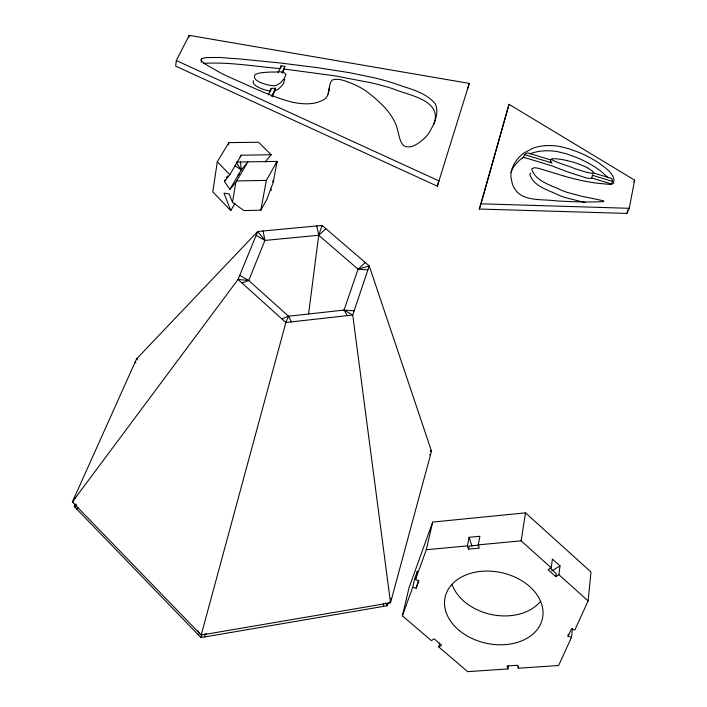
<?xml version="1.0" encoding="UTF-8"?>
<svg xmlns="http://www.w3.org/2000/svg" width="707" height="707" viewBox="0 0 707 707"><rect width="100%" height="100%" fill="white"/><g stroke="black" fill="none" stroke-linecap="round" stroke-linejoin="round"><path stroke-width="1.06" d="M328.136 94.155L329.55 87.005M507.926 668.928L506.981 666.003L517.391 665.287L518.328 668.23L558.627 665.508L571.477 637.396L568.066 636.318L571.415 628.921L574.844 630.008L588.144 600.906L590.99 572.007L525.513 512.849L432.684 522.075L409.053 587.667L402.38 615.815L431.35 640.595L434.178 638.863L441.654 645.252L438.817 646.976L467.663 671.65L507.926 668.928L508.386 665.941M571.477 637.396L572.449 628.399M568.066 636.318L568.304 634.179M176.308 60.546L175.681 66.113L437.333 186.188L469.271 83.408L189.202 35.35L176.308 60.546L438.967 180.904L437.333 186.188M188.981 37.206L189.202 35.35M558.901 574.703L559.988 565.9L552.388 559.069L551.248 567.836L548.093 569.771L555.764 576.62L558.901 574.703L588.144 600.906M555.764 576.62L556.153 573.474L550.037 568.004M201.212 62.287L201.689 58.584L206.621 57.523L220.133 57.488L240.424 59.017L279.751 62.941L317.346 67.633L349.355 72.653L373.163 77.54A226.991 166.552 13.9 0 1 393.985 83.276C408.213 88.702 425.322 91.574 435.379 103.947C439.71 114.119 433.515 125.404 428.23 134.047A65.071 44.223 14 0 1 424.173 138.581C418.756 143.229 410.961 149.654 403.617 145.695C398.792 140.278 398.854 132.501 396.424 125.961C390.944 111.246 378.342 100.474 366.226 91.15A61.907 42.65 12.8 0 0 359.589 87.129A65.733 45.345 12.8 0 0 352.431 83.673C346.05 81.402 338.909 77.682 332.104 80.085C327.288 85.839 331.238 96.32 322.922 100.129C313.572 105.175 302.304 104.203 292.238 102.215C270.321 96.488 249.986 86.051 229.254 77.116A233.398 144.855 12.5 0 1 219.868 72.503L204.093 63.453L200.85 60.219L201.689 58.584M308.561 313.97L318.724 235.254L322.074 225.436L369.24 265.92L431.5 451.163L390.529 602.788L201.186 635.045L72.379 501.943L136.575 358.891L257.719 231.489L322.074 225.436L322.003 225.975M518.328 668.23L518.62 666.233M265.744 162.08L265.399 161.594L271.17 154.771L258.594 142.266L228.847 142.628L217.279 161.823L212.78 191.906L230.8 210.571L235.086 203.121M228.511 144.776L228.847 142.628M551.248 567.836L521.13 540.846L525.513 512.849M236.385 162.036L277.064 161.399L273.255 182.247L266.981 199.082L260.803 210.191L243.959 210.571L232.497 202.352L235.811 182.291L247.927 161.85L241.281 169.919L229.908 189.405L224.366 181.407L225.436 179.596M270.834 90.24L271.161 88.419L275.297 88.234L274.802 90.956L272.204 96.903M282.72 72.821L284.877 66.325L281.077 65.892L280.582 68.623C254.882 66.529 229.103 61.739 203.289 63.409M260.803 210.191L266.353 180.4L277.064 161.399M478.259 544.867L479.894 536.268L469.121 537.293L467.415 545.884L468.458 549.118L479.284 548.102L478.259 544.867L521.13 540.846M629.274 208.3L634.621 180.152L509.04 104.3L479.302 209.042L626.968 213.417L629.274 208.3L481.096 203.81L479.302 209.042M626.968 213.417L627.586 210.173M468.458 549.118L469.068 546.043L478.789 545.132M522.358 158.032L523.507 157.246L551.045 165.588L568.198 172.075L586.863 178.111L591.565 178.411L592.766 174.717M438.817 646.976L439.621 643.061M416.14 588.242L418.88 580.694L415.486 579.616L417.492 571.009L414.77 578.547L412.747 587.172L416.14 588.242L418.562 580.447M415.486 579.616L426.303 549.737L432.684 522.075M388.152 602.62L387.312 605.731L200.947 637.573L74.173 506.442L75.304 503.897M481.096 203.81L509.04 104.3M433.904 124.087C442.935 99.643 407.93 95.339 392.588 88.649A226.107 166.41 13.9 0 0 371.847 82.931L334.862 75.835L284.373 69.056M467.636 88.72L469.271 83.408M201.919 634.462L201.142 637.193M347.27 315.614L344.07 310.055L358.06 269.19L365.289 262.527M523.56 157.201L524.506 154.594L527.475 152.836L550.585 159.87M402.38 615.815L412.747 587.172M550.691 160.401L550.939 159.747M201.539 634.117L201.186 635.045L285.867 322.516L288.536 316.232L344.07 310.055L354.136 310.833M241.944 282.95L248.74 280.502L264.931 240.424L263.101 230.986M593.032 172.808L611.723 178.5L612.607 181.443L611.502 184.006L591.909 178.04M271.824 96.152L275.297 88.234M281.996 72.918L284.877 66.325M268.324 94.871L271.161 88.419M278.09 72.688L281.077 65.892M510.834 172.128L512.548 168.69A65.168 44.691 20.8 0 1 522.349 158.023M633.852 181.858L634.621 180.152M224.366 181.407L229.855 174.656L241.326 155.195L271.17 154.771M226.505 177.775L227.583 175.955M253.353 80.686C251.763 84.61 257.728 86.811 260.397 88.251A30.463 20.485 11 0 0 266.283 90.293L270.675 91.15M76.674 509.031L78.053 507.308M240.009 156.821L241.326 155.195M198.216 634.753L199.674 632.968M229.908 189.405L235.811 182.291M275.916 163.6L277.082 162.248M530.736 173.224L529.746 174.125C533.299 186.71 549.366 190.307 559.988 195.698A72.326 48.306 20.2 0 0 565.291 197.589L585.166 202.6M325.918 228.732L318.724 235.254L264.931 240.424L256.137 235.36M551.813 570.894L559.988 565.9M197.704 631.457L198.499 630.971M76.674 505.098L74.173 506.442L75.145 506.813M75.569 505.24L76.4 504.851M281.846 318.901L288.536 316.232L291.461 321.888M529.888 153.879L531.293 153.339A46.317 31.682 20.2 0 1 543.842 150.874A49.128 33.636 20.3 0 1 550.78 150.874L552.459 150.989A44.417 30.366 20.2 0 1 557.752 151.696L566.563 153.852L576.868 157.608A89.904 62.587 20.5 0 1 588.321 163.096L593.085 165.827A63.365 43.631 20.6 0 1 601.807 171.942L608.108 177.731M274.802 90.956L278.638 88.976L282.349 85.123A33.574 22.624 10.4 0 0 283.525 83.32L284.7 79.317M430.342 451.508L431.5 451.163L430.66 450.403M316.816 225.931L318.724 235.254L358.06 269.19L369.24 265.92L352.731 315.004L390.529 602.788L389.566 602.117M238.047 175.071L238.878 174.85M551.177 161.284L550.214 161.779L552.043 162.981L524.506 154.594M137.715 358.758L136.575 358.891L137.308 359.819M426.303 549.737L467.415 545.884M236.81 180.939L266.353 180.4M73.616 501.97L72.379 501.943L238.047 279.442L257.719 231.489L264.931 240.424M358.06 269.19L367.914 269.88M288.536 316.232L248.74 280.502L238.047 279.442L285.867 322.516L352.731 315.004L344.07 310.055M429.485 454.689L430.519 454.795M238.568 174.169L239.549 174.293M390.564 598.422L391.669 598.564M386.57 605.554L387.312 605.731L386.19 603.654M562.807 175.69L537.833 168.133L534.271 167.718L531.682 168.911C535.279 181.522 551.389 185.11 562.047 190.519A72.591 48.315 20.2 0 0 567.376 192.419L580.014 195.866L601.869 200.452L603.681 200.947L603.557 201.636C587.561 202.379 571.521 201.787 555.552 200.841C541.323 198.782 520.9 202.211 513.476 186.666A55.844 38.116 20.4 0 1 512.001 182.539L510.975 177.077A40.714 27.882 20 0 1 511.046 173.1L512.239 168.107L514.422 163.45A65.406 44.709 20.7 0 1 524.241 152.792L533.202 148.108A46.485 31.691 20.2 0 1 545.795 145.651M592.979 175.46L612.607 181.443M74.173 497.958L75.172 498.479M135.037 362.32L135.965 362.824M588.268 168.284C605.528 178.951 576.187 169.371 572.44 167.647C570.31 166.507 539.45 157.29 556.913 158.872A61.447 42.402 20.7 0 1 564.239 159.959A69.268 47.943 20.8 0 1 566.996 160.542M239.717 275.368L248.74 280.502M234.927 165.668L241.281 169.919L240.477 161.974M217.279 161.823L229.855 174.656M236.483 163.025L241.281 169.919M385.43 602.815L385.801 603.592M232.497 202.352L229.183 193.904L223.951 193.144L230.8 210.571M272.655 180.683L273.255 182.247M270.516 188.301L271.338 190.448M205.976 633.357L206.258 634.188M469.121 537.293L472.002 546.237M204.65 634.002L204.924 636.892M383.362 603.566L383.601 606.367M566.987 160.639A59.008 40.679 20.7 0 1 588.304 168.239M545.795 145.651A49.313 33.653 20.2 0 1 552.759 145.651L554.438 145.775A44.585 30.374 20.2 0 1 559.75 146.482L568.596 148.647L578.945 152.42A90.249 62.623 20.5 0 1 590.442 157.917L595.214 160.657A63.603 43.648 20.5 0 1 603.981 166.772C608.798 170.785 615.408 175.831 613.588 182.963L612.633 183.864L609.522 184.412L595.206 182.989A155.54 99.325 19.3 0 1 562.807 175.716M540.36 601.577A48.739 35.836 12.2 0 1 492.328 614.71A48.739 35.836 12.2 0 1 452.029 584.344M285.814 74.553L284.541 77.858A33.697 22.633 10.4 0 1 283.357 79.652L280.264 83.002L276.72 85.202A8.095 5.47 11 0 1 273.892 85.75C269.005 85.724 250.49 81.464 255.13 74.5C260.317 72.141 266.23 72.397 271.797 71.99C276.137 72.618 283.401 69.993 285.814 74.553M459.55 630.724A49.817 36.119 12.4 0 0 541.58 621.612A49.817 36.119 12.4 0 0 480.194 571.442A49.817 36.119 12.4 0 0 459.55 630.724"/></g></svg>
